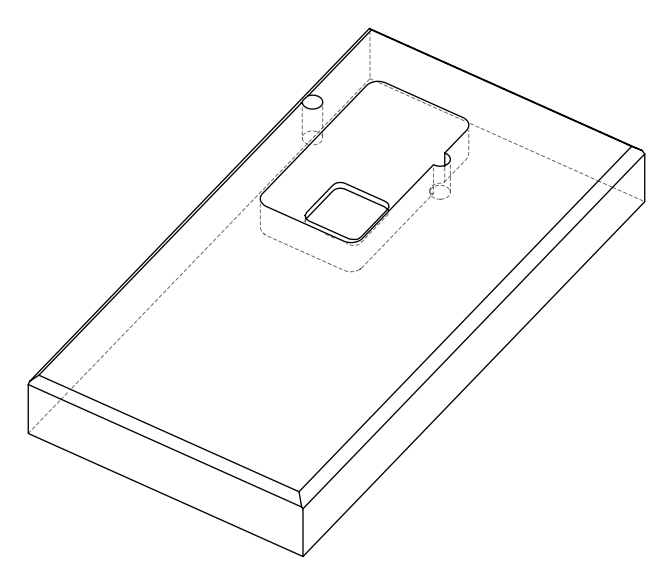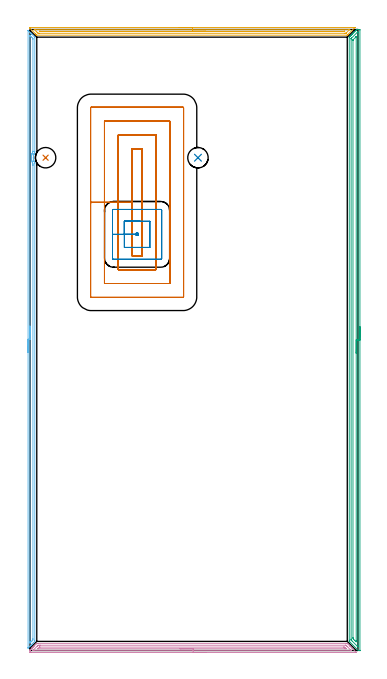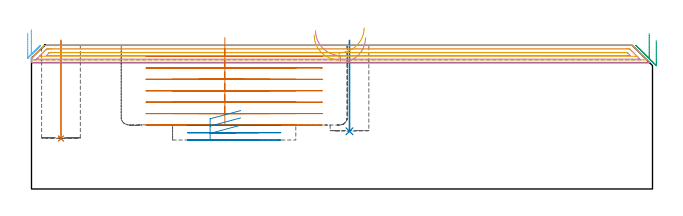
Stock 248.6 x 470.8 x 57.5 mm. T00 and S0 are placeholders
(PLAN: 8 operations, 3 tool changes, 51.4 min)
(1 INDEXABLE_INSERT_DRILL_BLIND_HOLE_FROM_SOLID | STEP1POCKET | NXT0302_002 | 0.16 min | 6985 mm3)
(2 INDEXABLE_INSERT_DRILL_BLIND_HOLE_FROM_SOLID_1 | STEP1POCKET_1 | NXT0302_002 | 0.15 min | 6438 mm3)
(3 AREA_MILL | FG_CHAMFER_SURFACE | UGT0205_001 | 11.41 min | 15445 mm3)
(4 AREA_MILL_1 | FG_CHAMFER_SURFACE_1 | UGT0205_001 | 6 min | 5776 mm3)
(5 AREA_MILL_2 | FG_CHAMFER_SURFACE_2 | UGT0205_001 | 5.93 min | 4082 mm3)
(6 AREA_MILL_3 | FG_CHAMFER_SURFACE_3 | UGT0205_001 | 7.61 min | 6000 mm3)
(7 MILL_RECTANGULAR_POCKET | POCKET_RECTANGULAR_STRAIGHT | UGT0201_095 | Follow Part, ap 5, ae 75% | 18.28 min | 467135 mm3)
(8 MILL_RECTANGULAR_POCKET_1 | POCKET_RECTANGULAR_STRAIGHT_1 | NXT0201_011 | Follow Part, ap 3, ae 75% | 1.91 min | 14505 mm3)
(TOOL NXT0302_002 | Index. Insert Drill 15.5mm [880-D1550L20-05] | D15.5 PA176 FL78 Z2)
(TOOL UGT0205_001 | Chamfer Mill 20 x 3 x 45 deg. | D20 FL50 Z2)
(TOOL UGT0201_095 | End mill 20 mm | D20 R3 FL38 Z4)
(TOOL NXT0201_011 | ENDMILL 12mm [2P460-1200-NA 1630] | D12 FL38 Z6)
(OP 1 INDEXABLE_INSERT_DRILL_BLIND_HOLE_FROM_SOLID)
G17 G21 G94 G90
T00 M6
G54
G17 G0 G90 X11.8 Y373.6 S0 M3
G43 Z67.5 H1
G94 G81 G98 Z20.2 F250. R59.5
G80
M5
M2
(OP 2 INDEXABLE_INSERT_DRILL_BLIND_HOLE_FROM_SOLID_1)
G17 G21 G94 G90
T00 M6
G54
G17 G0 G90 X127.3 Y373.6 S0 M3
G43 Z67.5 H1
G94 G81 G98 Z23.1 F250. R59.5
G80
M5
M2
(OP 3 AREA_MILL)
G17 G21 G94 G90
T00 M6
G54
G17 G0 G90 X250.1 Y245.4 S1061 M3
G43 Z67.5 H0
Z59.4
G94 G1 Y245.362 Z58.528 F250.
Y245.248 Z57.664
Y245.059 Z56.812
Y244.797 Z55.98
Y244.463 Z55.174
Y244.06 Z54.4
Y243.592 Z53.664
Y243.06 Z52.972
Y242.471 Z52.329
Y241.828 Z51.74
Y241.136 Z51.208
Y240.4 Z50.74
Y239.626 Z50.337
Y238.82 Z50.003
Y237.988 Z49.741
Y237.137 Z49.552
Y236.272 Z49.438
Y235.4 Z49.4
Y0.09
X250.099 Y0.003 Z49.399
X250.098 Z49.4
X250.072 Y0. Z49.426
X249.745 Z49.754
X249.439 Z50.061
X249.061 Z50.433
X248.943 Y0.003 Z50.55
X248.899 Y0.01 Z50.594
X248.742 Y0.158 Z50.757
X242.454 Y6.445 Z57.045
X242.063 Y6.837 Z57.437
X242.011 Y6.893 Z57.489
X242.007 Y6.9 Z57.493
X242. Y7.787 Z57.5
Y464.802
X242.004 Y464.995 Z57.489
X242.065 Y465.062 Z57.432
X242.237 Y465.237 Z57.263
X242.278 Y465.278 Z57.222
X242.803 Y465.805 Z56.693
X242.908 Y465.909 Z56.591
X242.994 Y465.994 Z56.505
X243.098 Y466.1 Z56.398
X243.201 Y466.201 Z56.299
X243.292 Y466.292 Z56.207
X243.394 Y466.395 Z56.102
X243.493 Y466.493 Z56.006
X243.59 Y466.591 Z55.909
X243.689 Y466.691 Z55.807
X243.785 Y466.786 Z55.714
X243.888 Y466.889 Z55.611
X243.984 Y466.986 Z55.512
X244.078 Y467.078 Z55.422
X244.187 Y467.187 Z55.313
X244.279 Y467.281 Z55.217
X244.485 Y467.485 Z55.015
X244.546 Y467.546 Z54.954
X245.165 Y468.166 Z54.332
X245.405 Y468.405 Z54.095
X246.05 Y469.052 Z53.446
X246.265 Y469.265 Z53.235
X246.936 Y469.937 Z52.561
X247.125 Y470.125 Z52.375
X247.168 Y470.168 Z52.332
X247.646 Y470.646 Z51.853
X247.767 Y470.764 Z51.731
X247.804 Y470.792 Z51.695
X247.821 Y470.794 Z51.678
X247.927 Y470.8 Z51.571
X248.707 Z50.788
X249.957 Z49.539
X250.091 Y470.797 Z49.405
X250.1 Y470.359 Z49.4
Y235.4
X248.686 Z50.814
Y3.315
X248.682 Y2.895 Z50.818
X248.679 Y2.702 Z50.821
X248.57 Y2.792 Z50.93
X248.036 Y3.315 Z51.464
X244.279 Y7.071 Z55.221
X243.567 Y7.787 Z55.933
X243.464 Y7.898 Z56.036
X243.421 Y7.955 Z56.079
X243.42 Y8.006 Z56.08
X243.417 Y8.224 Z56.083
X243.414 Y8.66 Z56.086
Y462.992
X243.415 Y463.885 Z56.085
X243.416 Y463.907 Z56.084
X243.421 Y463.957 Z56.079
X243.464 Y464.005 Z56.036
X243.544 Y464.091 Z55.956
X243.667 Y464.216 Z55.833
X243.82 Y464.371 Z55.68
X248.117 Y468.666 Z51.383
X248.195 Y468.741 Z51.305
X248.234 Y468.776 Z51.266
X248.254 Y468.79 Z51.246
X248.294 Y468.796 Z51.206
X248.553 Y468.793 Z50.947
X248.674 Y468.79 Z50.826
X248.686 Y468.359 Z50.814
Y235.4
X247.272 Z52.228
X247.271 Y7.448 Z52.229
X247.268 Y6.893 Z52.232
X247.265 Y6.56 Z52.235
X246.936 Y6.865 Z52.564
X246.907 Y6.893 Z52.593
X246.05 Y7.749 Z53.45
X245.165 Y8.636 Z54.335
X245.121 Y8.681 Z54.379
X244.836 Y9.014 Z54.664
X244.831 Y9.576 Z54.669
X244.829 Y9.915 Z54.671
Y462.458
X244.832 Y462.736 Z54.668
X244.835 Y462.873 Z54.665
X244.847 Y462.936 Z54.653
X244.915 Y463.013 Z54.585
X245.039 Y463.14 Z54.461
X245.165 Y463.265 Z54.335
X246.819 Y464.92 Z52.681
X246.936 Y465.036 Z52.564
X247.267 Y465.361 Z52.233
X247.269 Y465.36 Z52.231
X247.271 Y465.358 Z52.229
X247.272 Y235.4 Z52.228
Y234.528 Z52.267
Y233.664 Z52.38
Y232.812 Z52.569
Y231.98 Z52.832
Y231.174 Z53.165
Y230.4 Z53.568
Y229.664 Z54.037
Y228.972 Z54.568
Y228.329 Z55.157
Y227.74 Z55.801
Y227.209 Z56.493
Y226.74 Z57.228
Y226.337 Z58.002
Y226.003 Z58.808
Y225.741 Z59.64
Y225.552 Z60.492
Y225.438 Z61.357
Y225.4 Z62.228
G0 Z67.5
M5
M2
(OP 4 AREA_MILL_1)
G17 G21 G94 G90
T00 M6
G54
G17 G0 G90 X133.7 Y-1.5 S1061 M3
G43 Z67.5 H0
Z60.6
G94 G1 X133.662 Z59.728 F250.
X133.548 Z58.864
X133.359 Z58.012
X133.097 Z57.18
X132.763 Z56.374
X132.36 Z55.6
X131.892 Z54.864
X131.36 Z54.172
X130.771 Z53.529
X130.128 Z52.94
X129.436 Z52.408
X128.7 Z51.94
X127.926 Z51.537
X127.12 Z51.203
X126.288 Z50.941
X125.436 Z50.752
X124.572 Z50.638
X123.7 Z50.6
X0.6
X0.348 Y-1.499 Z50.601
X0.154 Y-1.496 Z50.604
X0.003 Y-1.491 Z50.605
X0. Y-1.419 Z50.677
Y-1.118 Z50.977
Y-0.514 Z51.585
Y0.197 Z52.296
X0.002 Y0.267 Z52.366
X0.01 Y0.309 Z52.406
X0.154 Y0.454 Z52.553
X0.773 Y1.074 Z53.171
X1.046 Y1.347 Z53.444
X1.209 Y1.512 Z53.606
X1.37 Y1.671 Z53.769
X1.492 Y1.793 Z53.89
X1.648 Y1.95 Z54.045
X1.801 Y2.102 Z54.2
X1.938 Y2.239 Z54.336
X2.086 Y2.388 Z54.484
X2.232 Y2.533 Z54.63
X2.384 Y2.685 Z54.782
X2.524 Y2.827 Z54.922
X2.662 Y2.963 Z55.061
X2.83 Y3.131 Z55.229
X2.963 Y3.265 Z55.361
X3.093 Y3.394 Z55.492
X4.717 Y5.018 Z57.115
X5.06 Y5.357 Z57.457
X5.099 Y5.393 Z57.493
X5.952 Y5.4 Z57.5
X239.664
X240.501 Y5.393 Z57.492
X240.556 Y5.342 Z57.441
X240.884 Y5.018 Z57.115
X242.061 Y3.84 Z55.938
X242.199 Y3.703 Z55.799
X242.34 Y3.561 Z55.659
X242.492 Y3.41 Z55.507
X242.638 Y3.265 Z55.36
X242.786 Y3.115 Z55.213
X242.922 Y2.979 Z55.076
X243.076 Y2.827 Z54.922
X243.567 Y2.333 Z54.433
X243.827 Y2.074 Z54.172
X243.95 Y1.952 Z54.048
X244.295 Y1.605 Z53.705
X247.395 Y-1.495 Z50.603
Y-1.498 Z50.6
Y-1.499 Z50.599
X247.06 Y-1.5 Z50.6
X123.7
Y-0.086 Z52.014
X2.836 Y-0.085 Z52.015
X2.384 Y-0.082 Z52.018
X2.218 Y-0.079 Z52.021
X2.09 Y-0.071 Z52.029
X2.147 Y-0.009 Z52.091
X2.22 Y0.067 Z52.167
X2.384 Y0.234 Z52.334
X2.586 Y0.436 Z52.536
X5.414 Y3.265 Z55.365
X5.681 Y3.531 Z55.631
X5.952 Y3.798 Z55.898
X6.129 Y3.967 Z56.067
X6.844 Y3.982 Z56.082
X7.004 Y3.984 Z56.084
X7.736 Y3.986 Z56.086
X7.894
X239.297 Y3.985 Z56.085
X239.389 Y3.984 Z56.084
X239.434 Y3.982 Z56.082
X239.453 Y3.979 Z56.079
X239.479 Y3.96 Z56.06
X239.664 Y3.783 Z55.883
X240.185 Y3.265 Z55.365
X240.556 Y2.894 Z54.994
X242.815 Y0.635 Z52.735
X243.232 Y0.218 Z52.318
X243.461 Y-0.015 Z52.085
X243.507 Y-0.066 Z52.034
X243.518 Y-0.08 Z52.02
X243.507 Y-0.081 Z52.019
X243.453 Y-0.083 Z52.017
X243.232 Y-0.085 Z52.015
X243.074 Y-0.086 Z52.014
X123.7
Y1.328 Z53.428
X6.138 Y1.329 Z53.429
X5.967 Y1.33 Z53.43
X5.952 Y1.332 Z53.432
X5.947 Y1.335 Z53.435
Y1.341 Z53.441
X5.952 Y1.351 Z53.451
X6.916 Y2.317 Z54.417
X6.989 Y2.388 Z54.488
X7.141 Y2.532 Z54.632
X7.168 Y2.558 Z54.658
X7.24 Y2.564 Z54.664
X7.363 Y2.568 Z54.668
X7.55 Y2.571 Z54.671
X237.694
X237.88 Y2.57 Z54.67
X238.067 Y2.568 Z54.668
X238.427 Y2.562 Z54.662
X238.608 Y2.388 Z54.488
X238.772 Y2.228 Z54.328
X239.488 Y1.512 Z53.612
X239.664 Y1.335 Z53.435
Y1.33 Z53.43
X238.959 Y1.329 Z53.429
X238.772 Y1.328 Z53.428
X123.7
X122.828 Z53.467
X121.964 Z53.58
X121.112 Z53.769
X120.28 Z54.032
X119.474 Z54.365
X118.7 Z54.768
X117.964 Z55.237
X117.272 Z55.768
X116.629 Z56.357
X116.04 Z57.001
X115.508 Z57.693
X115.04 Z58.428
X114.637 Z59.202
X114.303 Z60.008
X114.041 Z60.84
X113.852 Z61.692
X113.738 Z62.557
X113.7 Z63.428
G0 Z67.5
M5
M2
(OP 5 AREA_MILL_2)
G17 G21 G94 G90
T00 M6
G54
G17 G0 G90 X113.15 Y472.3 S1061 M3
G43 Z67.5 H0
Z61.7
G94 G1 X113.188 Z60.828 F250.
X113.302 Z59.963
X113.491 Z59.112
X113.753 Z58.28
X114.087 Z57.474
X114.49 Z56.7
X114.958 Z55.964
X115.49 Z55.272
X116.079 Z54.629
X116.722 Z54.04
X117.414 Z53.508
X118.15 Z53.04
X118.924 Z52.637
X119.73 Z52.303
X120.562 Z52.041
X121.413 Z51.852
X122.278 Z51.738
X123.15 Z51.7
X246.116 Y472.299 Z51.699
X246.19
X246.238 Y472.297 Z51.697
X246.262 Y472.294 Z51.698
X246.282 Y472.29 Z51.701
X246.225 Y472.222 Z51.772
X246.152 Y472.151 Z51.846
X246.116 Y472.115 Z51.883
X241.197 Y467.197 Z56.802
X240.791 Y466.79 Z57.208
X240.75 Y466.75 Z57.249
X240.583 Y466.584 Z57.413
X240.495 Y466.503 Z57.489
X240.303 Y466.5 Z57.5
X5.1 Z57.499
X4.808 Y466.79 Z57.205
X4.656 Y466.943 Z57.054
X4.53 Y467.069 Z56.929
X4.372 Y467.225 Z56.77
X4.208 Y467.391 Z56.607
X4.107 Y467.492 Z56.506
X0.184 Y471.416 Z52.583
X0.029 Y471.575 Z52.424
X0.01 Y471.598 Z52.401
X0. Y471.933 Z52.067
Y472.164 Z51.836
X0.01 Y472.294 Z51.705
X0.035 Y472.3 Z51.7
X123.15
Y470.886 Z53.114
X241.894 Y470.885 Z53.115
X242.092
X242.357 Y470.882 Z53.118
X242.405 Y470.879 Z53.121
X242.389 Y470.851 Z53.149
X242.204 Y470.658 Z53.342
X242.092 Y470.542 Z53.458
X239.749 Y468.199 Z55.801
X239.635 Y468.087 Z55.913
X239.542 Y467.998 Z56.002
X239.478 Y467.94 Z56.06
X239.444 Y467.921 Z56.079
X239.409 Y467.92 Z56.08
X239.145 Y467.916 Z56.084
X238.514 Y467.914 Z56.086
X238.253
X6.891 Y467.915 Z56.085
X6.629
X6.314 Y467.919 Z56.081
X6.16 Y467.921 Z56.079
X5.997 Y468.064 Z55.936
X5.523 Y468.53 Z55.47
X5.103 Y468.947 Z55.053
X4.65 Y469.4 Z54.6
X3.314 Y470.738 Z53.262
X3.202 Y470.857 Z53.143
X3.184 Y470.877 Z53.123
X3.213 Y470.879 Z53.121
X3.314 Y470.882 Z53.118
X3.576 Y470.885 Z53.115
X123.15 Y470.886 Z53.114
Y469.472 Z54.528
X238.441 Y469.471 Z54.529
X238.476 Y469.47 Z54.53
X238.514 Y469.468 Z54.532
X238.536 Y469.466 Z54.534
X238.532 Y469.443 Z54.557
X238.514 Y469.415 Z54.585
X238.506 Y469.408 Z54.592
X238.492 Y469.4 Z54.6
X237.687 Y469.335 Z54.665
X237.62 Y469.332 Z54.668
X236.799 Y469.329 Z54.671
X236.726 Y469.328 Z54.672
X7.712 Y469.329 Z54.671
X7.565 Y469.331 Z54.669
X7.271 Y469.335 Z54.665
X7.167 Y469.344 Z54.656
X7.146 Y469.361 Z54.639
X7.103 Y469.4 Z54.6
X7.06 Y469.446 Z54.554
X7.047 Y469.462 Z54.538
X7.197 Y469.465 Z54.535
X7.491 Y469.47 Z54.53
X7.638 Y469.471 Z54.529
X7.712 Y469.472 Z54.528
X123.15
X124.022 Z54.566
X124.886 Z54.68
X125.738 Z54.869
X126.57 Z55.131
X127.376 Z55.465
X128.15 Z55.868
X128.886 Z56.337
X129.578 Z56.868
X130.221 Z57.457
X130.81 Z58.101
X131.341 Z58.793
X131.81 Z59.528
X132.213 Z60.302
X132.547 Z61.108
X132.809 Z61.94
X132.998 Z62.792
X133.112 Z63.657
X133.15 Z64.528
G0 Z67.5
M5
M2
(OP 6 AREA_MILL_3)
G17 G21 G94 G90
T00 M6
G54
G17 G0 G90 X-1.5 Y225.95 S1061 M3
G43 Z67.5 H0
Z62.4
G94 G1 Y225.988 Z61.528 F250.
Y226.102 Z60.663
Y226.291 Z59.812
Y226.553 Z58.98
Y226.887 Z58.174
Y227.29 Z57.4
Y227.758 Z56.664
Y228.29 Z55.972
Y228.879 Z55.329
Y229.522 Z54.739
Y230.214 Z54.208
Y230.95 Z53.74
Y231.724 Z53.337
Y232.53 Z53.003
Y233.362 Z52.741
Y234.213 Z52.552
Y235.078 Z52.438
Y235.95 Z52.4
X-1.499 Y470.081 Z52.399
X-1.494 Y470.083 Z52.404
X-1.483 Y470.081 Z52.415
X-1.395 Y469.995 Z52.504
X-1.281 Y469.881 Z52.619
X0.008 Y468.593 Z53.906
X0.175 Y468.428 Z54.07
X0.335 Y468.266 Z54.233
X0.455 Y468.146 Z54.352
X0.612 Y467.99 Z54.507
X0.764 Y467.837 Z54.662
X0.901 Y467.7 Z54.799
X1.05 Y467.552 Z54.945
X1.193 Y467.408 Z55.09
X1.348 Y467.253 Z55.246
X1.488 Y467.114 Z55.383
X3.238 Y465.364 Z57.135
X3.579 Y465.021 Z57.479
X3.593 Y464.996 Z57.493
X3.6 Y464.783 Z57.5
Y378.394
X3.594 Y377.585 Z57.492
X3.452 Y377.323 Z57.352
X3.414 Y377.253 Z57.313
X3.238 Y376.885 Z57.136
X3.201 Y376.809 Z57.1
X3.158 Y376.708 Z57.057
X3.115 Y376.607 Z57.012
X3.023 Y376.397 Z56.923
X3.007 Y376.359 Z56.906
X2.985 Y376.303 Z56.884
X2.849 Y375.886 Z56.749
X2.733 Y375.464 Z56.633
X2.639 Y375.018 Z56.538
X2.61 Y374.821 Z56.505
X2.597 Y374.741 Z56.494
X2.57 Y374.57 Z56.468
X2.524 Y374.124 Z56.42
X2.514 Y373.928 Z56.407
X2.512 Y373.9 Z56.405
X2.504 Y373.676 Z56.402
X2.503 Y373.658
X2.505 Y373.504 Z56.401
Y373.489 Z56.402
Y373.46 Z56.403
X2.514 Y373.292 Z56.406
X2.515 Y373.228 Z56.409
X2.519 Y373.184 Z56.413
X2.533 Y373.035 Z56.422
X2.553 Y372.763 Z56.452
X2.612 Y372.333 Z56.511
X2.701 Y371.887 Z56.597
X2.718 Y371.821 Z56.613
X2.752 Y371.696 Z56.644
X2.8 Y371.507 Z56.693
X2.818 Y371.438 Z56.711
X2.876 Y371.249 Z56.769
X2.951 Y370.993 Z56.851
X2.986 Y370.897 Z56.883
X3.026 Y370.802 Z56.922
X3.153 Y370.495 Z57.052
X3.335 Y370.098 Z57.234
X3.443 Y369.888 Z57.343
X3.529 Y369.734 Z57.427
X3.568 Y369.667 Z57.464
X3.605 Y369.589 Z57.493
X3.6 Y369.465 Z57.5
Y7.772
X3.593 Y6.899 Z57.493
X3.579 Y6.879 Z57.479
X2.363 Y5.661 Z56.259
X1.488 Y4.785 Z55.383
X1.348 Y4.647 Z55.246
X1.193 Y4.492 Z55.09
X1.05 Y4.348 Z54.945
X0.901 Y4.2 Z54.799
X0.764 Y4.063 Z54.662
X0.612 Y3.91 Z54.507
X0.455 Y3.754 Z54.353
X0.335 Y3.634 Z54.233
X0.175 Y3.472 Z54.07
X0.008 Y3.307 Z53.906
X-0.263 Y3.036 Z53.635
X-0.438 Y2.861 Z53.459
X-1.016 Y2.284 Z52.884
X-1.492 Y1.808 Z52.406
X-1.495 Y1.826 Z52.404
X-1.498 Y1.967 Z52.402
X-1.5 Y2.26 Z52.4
Y235.95
X-0.086 Z53.814
X-0.085 Y465.733 Z53.815
X-0.084 Y465.914 Z53.816
X-0.081 Y466.126 Z53.819
X-0.079 Y466.215 Z53.821
X-0.026 Y466.165 Z53.874
X0.234 Y465.914 Z54.134
X0.612 Y465.538 Z54.512
X1.13 Y465.021 Z55.03
X1.488 Y464.66 Z55.388
X2.011 Y464.128 Z55.911
X2.179 Y463.944 Z56.079
X2.181 Y463.771 Z56.081
X2.185 Y463.416 Z56.085
Y378.574
X2.184 Y378.394 Z56.084
X2.181 Y378.305 Z56.081
X2.179 Y378.263 Z56.079
X2.163 Y378.224 Z56.063
X2.101 Y378.08 Z56.001
X2.007 Y377.864 Z55.907
X1.851 Y377.5 Z55.751
X1.743 Y377.24 Z55.643
X1.531 Y376.607 Z55.431
X1.525 Y376.588 Z55.425
X1.521 Y376.573 Z55.421
X1.488 Y376.449 Z55.388
X1.347 Y375.857 Z55.247
X1.317 Y375.714 Z55.217
X1.211 Y375.104 Z55.111
X1.173 Y374.821 Z55.073
X1.121 Y374.303 Z55.021
X1.101 Y373.928 Z55.001
X1.097 Y373.434 Z54.997
X1.112 Y373.035 Z55.012
X1.159 Y372.477 Z55.059
X1.204 Y372.142 Z55.104
X1.252 Y371.822 Z55.152
X1.329 Y371.411 Z55.229
X1.366 Y371.249 Z55.266
X1.488 Y370.759 Z55.388
X1.609 Y370.356 Z55.509
X1.668 Y370.172 Z55.568
X1.949 Y369.463 Z55.849
X2.078 Y369.161 Z55.978
X2.179 Y368.926 Z56.079
X2.183 Y368.753 Z56.083
X2.184 Y368.57 Z56.084
X2.186 Y367.857 Z56.086
Y367.677
X2.185 Y8.846 Z56.085
X2.184 Y8.665 Z56.084
X2.18 Y7.959 Z56.08
X2.012 Y7.772 Z55.912
X1.751 Y7.504 Z55.651
X1.488 Y7.237 Z55.388
X1.31 Y7.06 Z55.21
X0.612 Y6.362 Z54.512
X0.236 Y5.986 Z54.136
X0.054 Y5.806 Z53.954
X-0.019 Y5.737 Z53.881
X-0.076 Y5.685 Z53.824
X-0.081 Y5.801 Z53.819
X-0.084 Y5.986 Z53.816
X-0.085 Y6.412 Z53.815
X-0.086 Y6.699 Z53.814
Y235.95
Y236.822 Z53.852
Y237.686 Z53.966
Y238.538 Z54.155
Y239.37 Z54.417
Y240.176 Z54.751
Y240.95 Z55.154
Y241.686 Z55.623
Y242.378 Z56.154
Y243.021 Z56.743
Y243.61 Z57.386
Y244.141 Z58.078
Y244.61 Z58.814
Y245.013 Z59.588
Y245.347 Z60.394
Y245.609 Z61.226
Y245.798 Z62.078
Y245.912 Z62.943
Y245.95 Z63.814
G0 Z67.5
M5
M2
(OP 7 MILL_RECTANGULAR_POCKET)
G17 G21 G94 G90
T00 M6
G54
G17 G0 G90 X77.4 Y368.026 S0 M3
G43 Z67.635 H0
Z60.635
G94 G1 Y339.75 Z53.059 F250.
Y299.2 F500.
X84.9
Y380.3
X77.4
Y339.75
X66.9
Y288.7
X95.4
Y390.8
X66.9
Y339.75
X56.4
Y278.2
X105.9
Y401.3
X56.4
Y339.75
X45.9
Y268.1
G3 X46.3 Y267.7 R0.4
G1 X116.
G3 X116.4 Y268.1 R0.4
G1 Y411.4
G3 X116. Y411.8 R0.4
G1 X46.3
G3 X45.9 Y411.4 R0.4
G1 Y339.75
Y338.75
G0 X77.4 Y368.026 Z56.059
G1 Y339.75 Z48.482 F250.
Y299.2 F500.
X84.9
Y365.852
Y380.3
X77.4
Y339.75
X66.9
Y288.7
X95.4
Y365.852
Y390.8
X66.9
Y339.75
X56.4
Y278.2
X105.9
Y401.3
X56.4
Y339.75
X45.9
Y268.1
G3 X46.3 Y267.7 R0.4
G1 X116.
G3 X116.4 Y268.1 R0.4
G1 Y411.4
G3 X116. Y411.8 R0.4
G1 X46.3
G3 X45.9 Y411.4 R0.4
G1 Y339.75
Y338.75
G0 X77.4 Y368.026 Z51.482
G1 Y339.75 Z43.906 F250.
Y299.2 F500.
X84.9
Y380.3
X77.4
Y339.75
X66.9
Y288.7
X95.4
Y390.8
X66.9
Y339.75
X56.4
Y278.2
X105.9
Y401.3
X56.4
Y339.75
X45.9
Y268.1
G3 X46.3 Y267.7 R0.4
G1 X116.
G3 X116.4 Y268.1 R0.4
G1 Y411.4
G3 X116. Y411.8 R0.4
G1 X46.3
G3 X45.9 Y411.4 R0.4
G1 Y339.75
Y338.75
G0 X77.4 Y368.026 Z46.906
G1 Y339.75 Z39.329 F250.
Y299.2 F500.
X84.9
Y365.852
Y380.3
X77.4
Y339.75
X66.9
Y288.7
X95.4
Y365.852
Y390.8
X66.9
Y339.75
X56.4
Y278.2
X105.9
Y401.3
X56.4
Y339.75
X45.9
Y268.1
G3 X46.3 Y267.7 R0.4
G1 X116.
G3 X116.4 Y268.1 R0.4
G1 Y411.4
G3 X116. Y411.8 R0.4
G1 X46.3
G3 X45.9 Y411.4 R0.4
G1 Y339.75
Y338.75
G0 X77.4 Y368.026 Z42.329
G1 Y339.75 Z34.753 F250.
Y299.2 F500.
X84.9
Y365.852
Y380.3
X77.4
Y339.75
X66.9
Y288.7
X95.4
Y365.852
Y390.8
X66.9
Y339.75
X56.4
Y278.2
X105.9
Y401.3
X56.4
Y339.75
X45.9
Y268.1
G3 X46.3 Y267.7 R0.4
G1 X116.
G3 X116.4 Y268.1 R0.4
G1 Y411.4
G3 X116. Y411.8 R0.4
G1 X46.3
G3 X45.9 Y411.4 R0.4
G1 Y339.75
Y338.75
G0 X77.4 Y368.026 Z37.753
G1 Y339.75 Z30.176 F250.
Y299.2 F500.
X84.9
Y365.852
Y380.3
X77.4
Y339.75
X66.9
Y288.7
X95.4
Y365.852
Y390.8
X66.9
Y339.75
X56.4
Y278.2
X105.9
Y401.3
X56.4
Y339.75
X45.9
Y268.1
G3 X46.3 Y267.7 R0.4
G1 X116.
G3 X116.4 Y268.1 R0.4
G1 Y411.4
G3 X116. Y411.8 R0.4
G1 X46.3
G3 X45.9 Y411.4 R0.4
G1 Y339.75
Y338.75
G0 X77.4 Y368.026 Z33.176
G1 Y339.75 Z25.6 F250.
Y299.2 F500.
X84.9
Y365.852
Y380.3
X77.4
Y339.75
X66.9
Y288.7
X95.4
Y365.852
Y390.8
X66.9
Y339.75
X56.4
Y278.2
X105.9
Y401.3
X56.4
Y339.75
X45.9
Y268.1
G3 X46.3 Y267.7 R0.4
G1 X116.
G3 X116.4 Y268.1 R0.4
G1 Y411.4
G3 X116. Y411.8 R0.4
G1 X46.3
G3 X45.9 Y411.4 R0.4
G1 Y339.75
Y338.75
G0 Z67.635
M5
M2
(OP 8 MILL_RECTANGULAR_POCKET_1)
G17 G21 G94 G90
T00 M6
G54
G17 G0 G90 X83.715 Y325.4 S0 M3
G43 Z67.635 H1
Z31.377
G94 G1 X71.5 Z28.104 F250.
Y315.5 Z25.452
X80.5
Y314.6 F500.
X81.8
Y316.4
X80.5
Y315.5
X71.5
Y305.6
X90.8
Y325.4
X71.5
Y315.5
X62.5
Y297.3
G3 X63.2 Y296.6 R0.7
G1 X99.1
G3 X99.8 Y297.3 R0.7
G1 Y333.7
G3 X99.1 Y334.4 R0.7
G1 X63.2
G3 X62.5 Y333.7 R0.7
G1 Y315.5
Y314.5
G0 X83.715 Y325.4 Z28.452
G1 X71.5 Z25.178 F250.
Y315.5 Z22.526
X80.5
Y314.6 F500.
X81.8
Y316.4
X80.5
Y315.5
X71.5
Y305.6
X90.8
Y325.4
X71.5
Y315.5
X62.5
Y297.3
G3 X63.2 Y296.6 R0.7
G1 X99.1
G3 X99.8 Y297.3 R0.7
G1 Y333.7
G3 X99.1 Y334.4 R0.7
G1 X63.2
G3 X62.5 Y333.7 R0.7
G1 Y315.5
Y314.5
G0 X83.715 Y325.4 Z25.526
G1 X71.5 Z22.253 F250.
Y315.5 Z19.6
X80.5
Y314.6 F500.
X81.8
Y316.4
X80.5
Y315.5
X71.5
Y305.6
X90.8
Y325.4
X71.5
Y315.5
X62.5
Y297.3
G3 X63.2 Y296.6 R0.7
G1 X99.1
G3 X99.8 Y297.3 R0.7
G1 Y333.7
G3 X99.1 Y334.4 R0.7
G1 X63.2
G3 X62.5 Y333.7 R0.7
G1 Y315.5
Y314.5
G0 Z67.635
M5
M2
